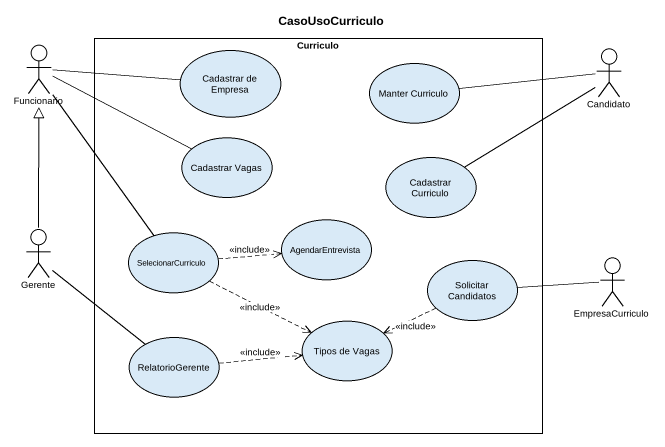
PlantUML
@startuml
title CasoUsoCurriculo
actor Funcionario
rectangle Curriculo {
  usecase "Cadastrar de Empresa" as Cadastrar_de_Empresa
  usecase "Manter Curriculo" as Manter_Curriculo
  usecase "Cadastrar Vagas" as Cadastrar_Vagas
  usecase "Cadastrar Curriculo" as Cadastrar_Curriculo
  usecase AgendarEntrevista
  usecase SelecionarCurriculo
  usecase "Solicitar Candidatos" as Solicitar_Candidatos
  usecase RelatorioGerente
  usecase "Tipos de Vagas" as Tipos_de_Vagas
}
actor Candidato
actor Gerente
actor EmpresaCurriculo
Funcionario -right- Cadastrar_de_Empresa
Funcionario -right- Cadastrar_Vagas
Funcionario -- SelecionarCurriculo
Candidato -left- Manter_Curriculo
Candidato -left- Cadastrar_Curriculo
Gerente -up-|> Funcionario
SelecionarCurriculo .right.> AgendarEntrevista : <<include>>
SelecionarCurriculo .right.> Tipos_de_Vagas : <<include>>
Solicitar_Candidatos -right- EmpresaCurriculo
Solicitar_Candidatos .left.> Tipos_de_Vagas : <<include>>
RelatorioGerente -up- Gerente
RelatorioGerente .right.> Tipos_de_Vagas : <<include>>
@enduml
